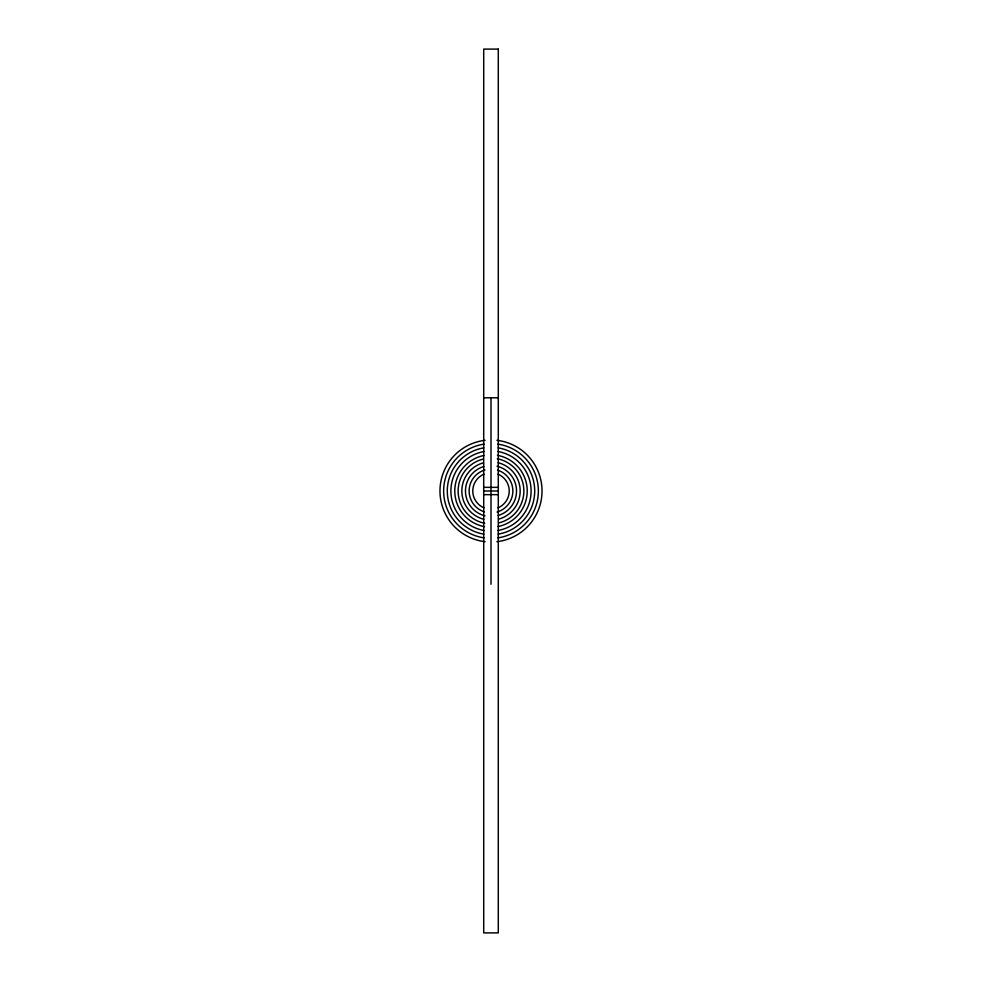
<?xml version="1.0" encoding="UTF-8"?>
<svg xmlns="http://www.w3.org/2000/svg" width="982" height="982" viewBox="0 0 982 982"><rect width="100%" height="100%" fill="white"/><g stroke="black" fill="none" stroke-linecap="round" stroke-linejoin="round"><path stroke-width="1.47" d="M483.709 397.771L498.291 397.771M483.709 487.354L498.291 487.354M483.709 491L498.291 491M483.709 494.646L498.291 494.646M491 397.771L491 584.229M497.972 474.159A18.228 18.228 0 0 1 497.972 507.841M484.028 507.841A18.228 18.228 0 0 1 484.028 474.159M496.917 440.317A51.027 51.027 0 0 1 496.917 541.683M485.083 541.683A51.027 51.027 0 0 1 485.083 440.317M497.874 444.122A47.382 47.382 0 0 1 497.874 537.878M484.126 537.878A47.382 47.382 0 0 1 484.126 444.122M498.132 447.853A43.736 43.736 0 0 1 498.132 534.147M483.868 534.147A43.736 43.736 0 0 1 483.868 447.853M497.678 451.462A40.09 40.09 0 0 1 497.764 530.513M484.322 530.538A40.09 40.09 0 0 1 484.236 451.487M497.42 455.341A36.236 36.236 0 0 1 498.07 526.536M484.58 526.659A36.236 36.236 0 0 1 483.93 455.464M497.285 458.754A32.848 32.848 0 0 1 498.942 522.878M484.715 523.246A32.848 32.848 0 0 1 483.058 459.122M498.156 462.718A29.178 29.178 0 0 1 498.942 519.073M483.844 519.282A29.178 29.178 0 0 1 483.058 462.927M497.039 466.217A25.507 25.507 0 0 1 498.169 515.489M484.961 515.783A25.507 25.507 0 0 1 483.831 466.511M497.628 470.157A21.874 21.874 0 0 1 497.064 512.015M484.372 511.843A21.874 21.874 0 0 1 484.936 469.985M498.291 49.1L483.709 49.1L483.709 932.9L498.291 932.9L498.291 49.1"/></g></svg>
